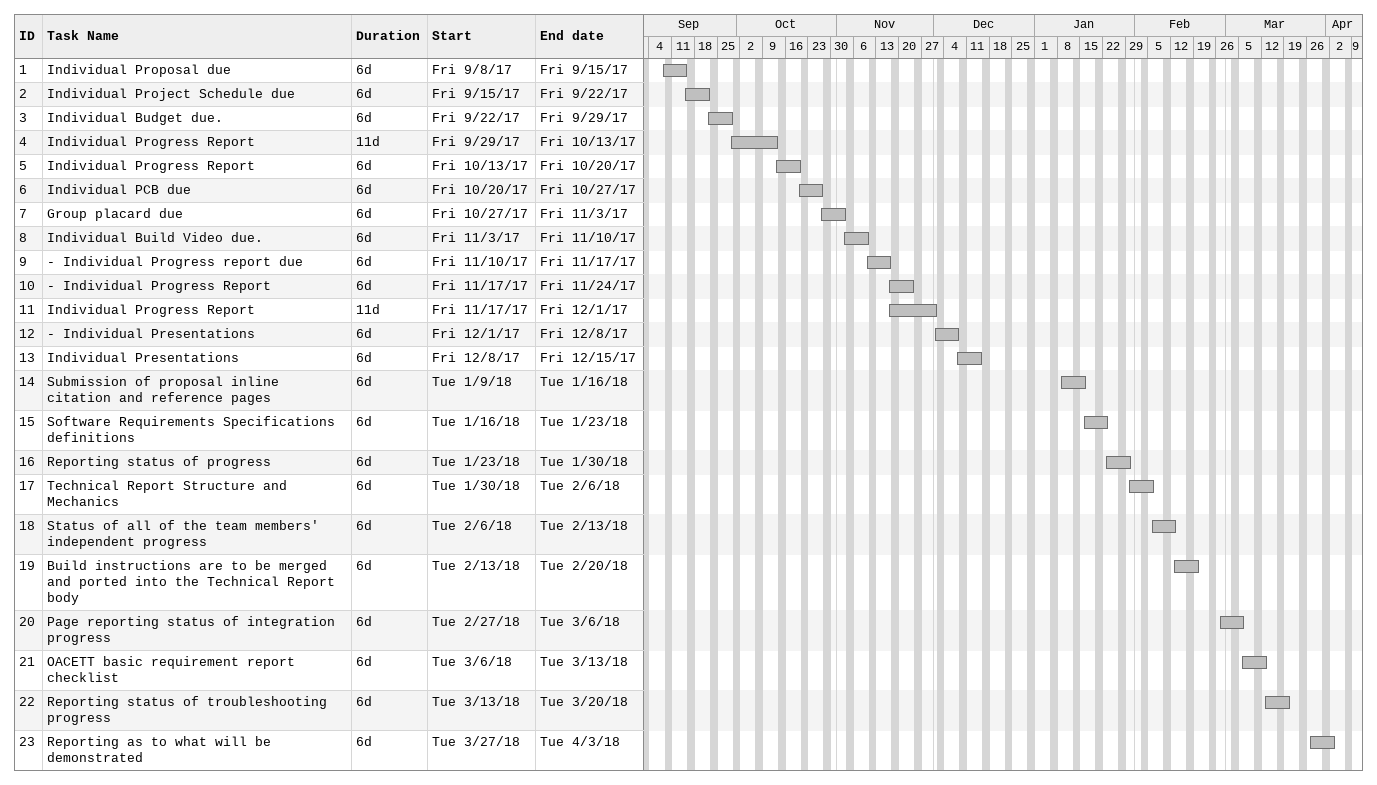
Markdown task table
| ID | Task | Duration | Start | Finish |
|---|---|---|---|---|
| 1 | Individual Proposal due | 6d | 2017-09-08 | 2017-09-15 |
| 2 | Individual Project Schedule due | 6d | 2017-09-15 | 2017-09-22 |
| 3 | Individual Budget due. | 6d | 2017-09-22 | 2017-09-29 |
| 4 | Individual Progress Report | 11d | 2017-09-29 | 2017-10-13 |
| 5 | Individual Progress Report | 6d | 2017-10-13 | 2017-10-20 |
| 6 | Individual PCB due | 6d | 2017-10-20 | 2017-10-27 |
| 7 | Group placard due | 6d | 2017-10-27 | 2017-11-03 |
| 8 | Individual Build Video due. | 6d | 2017-11-03 | 2017-11-10 |
| 9 | - Individual Progress report due | 6d | 2017-11-10 | 2017-11-17 |
| 10 | - Individual Progress Report | 6d | 2017-11-17 | 2017-11-24 |
| 11 | Individual Progress Report | 11d | 2017-11-17 | 2017-12-01 |
| 12 | - Individual Presentations | 6d | 2017-12-01 | 2017-12-08 |
| 13 | Individual Presentations | 6d | 2017-12-08 | 2017-12-15 |
| 14 | Submission of proposal inline citation and reference pages | 6d | 2018-01-09 | 2018-01-16 |
| 15 | Software Requirements Specifications definitions | 6d | 2018-01-16 | 2018-01-23 |
| 16 | Reporting status of progress | 6d | 2018-01-23 | 2018-01-30 |
| 17 | Technical Report Structure and Mechanics | 6d | 2018-01-30 | 2018-02-06 |
| 18 | Status of all of the team members' independent progress | 6d | 2018-02-06 | 2018-02-13 |
| 19 | Build instructions are to be merged and ported into the Technical Report body | 6d | 2018-02-13 | 2018-02-20 |
| 20 | Page reporting status of integration progress | 6d | 2018-02-27 | 2018-03-06 |
| 21 | OACETT basic requirement report checklist | 6d | 2018-03-06 | 2018-03-13 |
| 22 | Reporting status of troubleshooting progress | 6d | 2018-03-13 | 2018-03-20 |
| 23 | Reporting as to what will be demonstrated | 6d | 2018-03-27 | 2018-04-03 |
